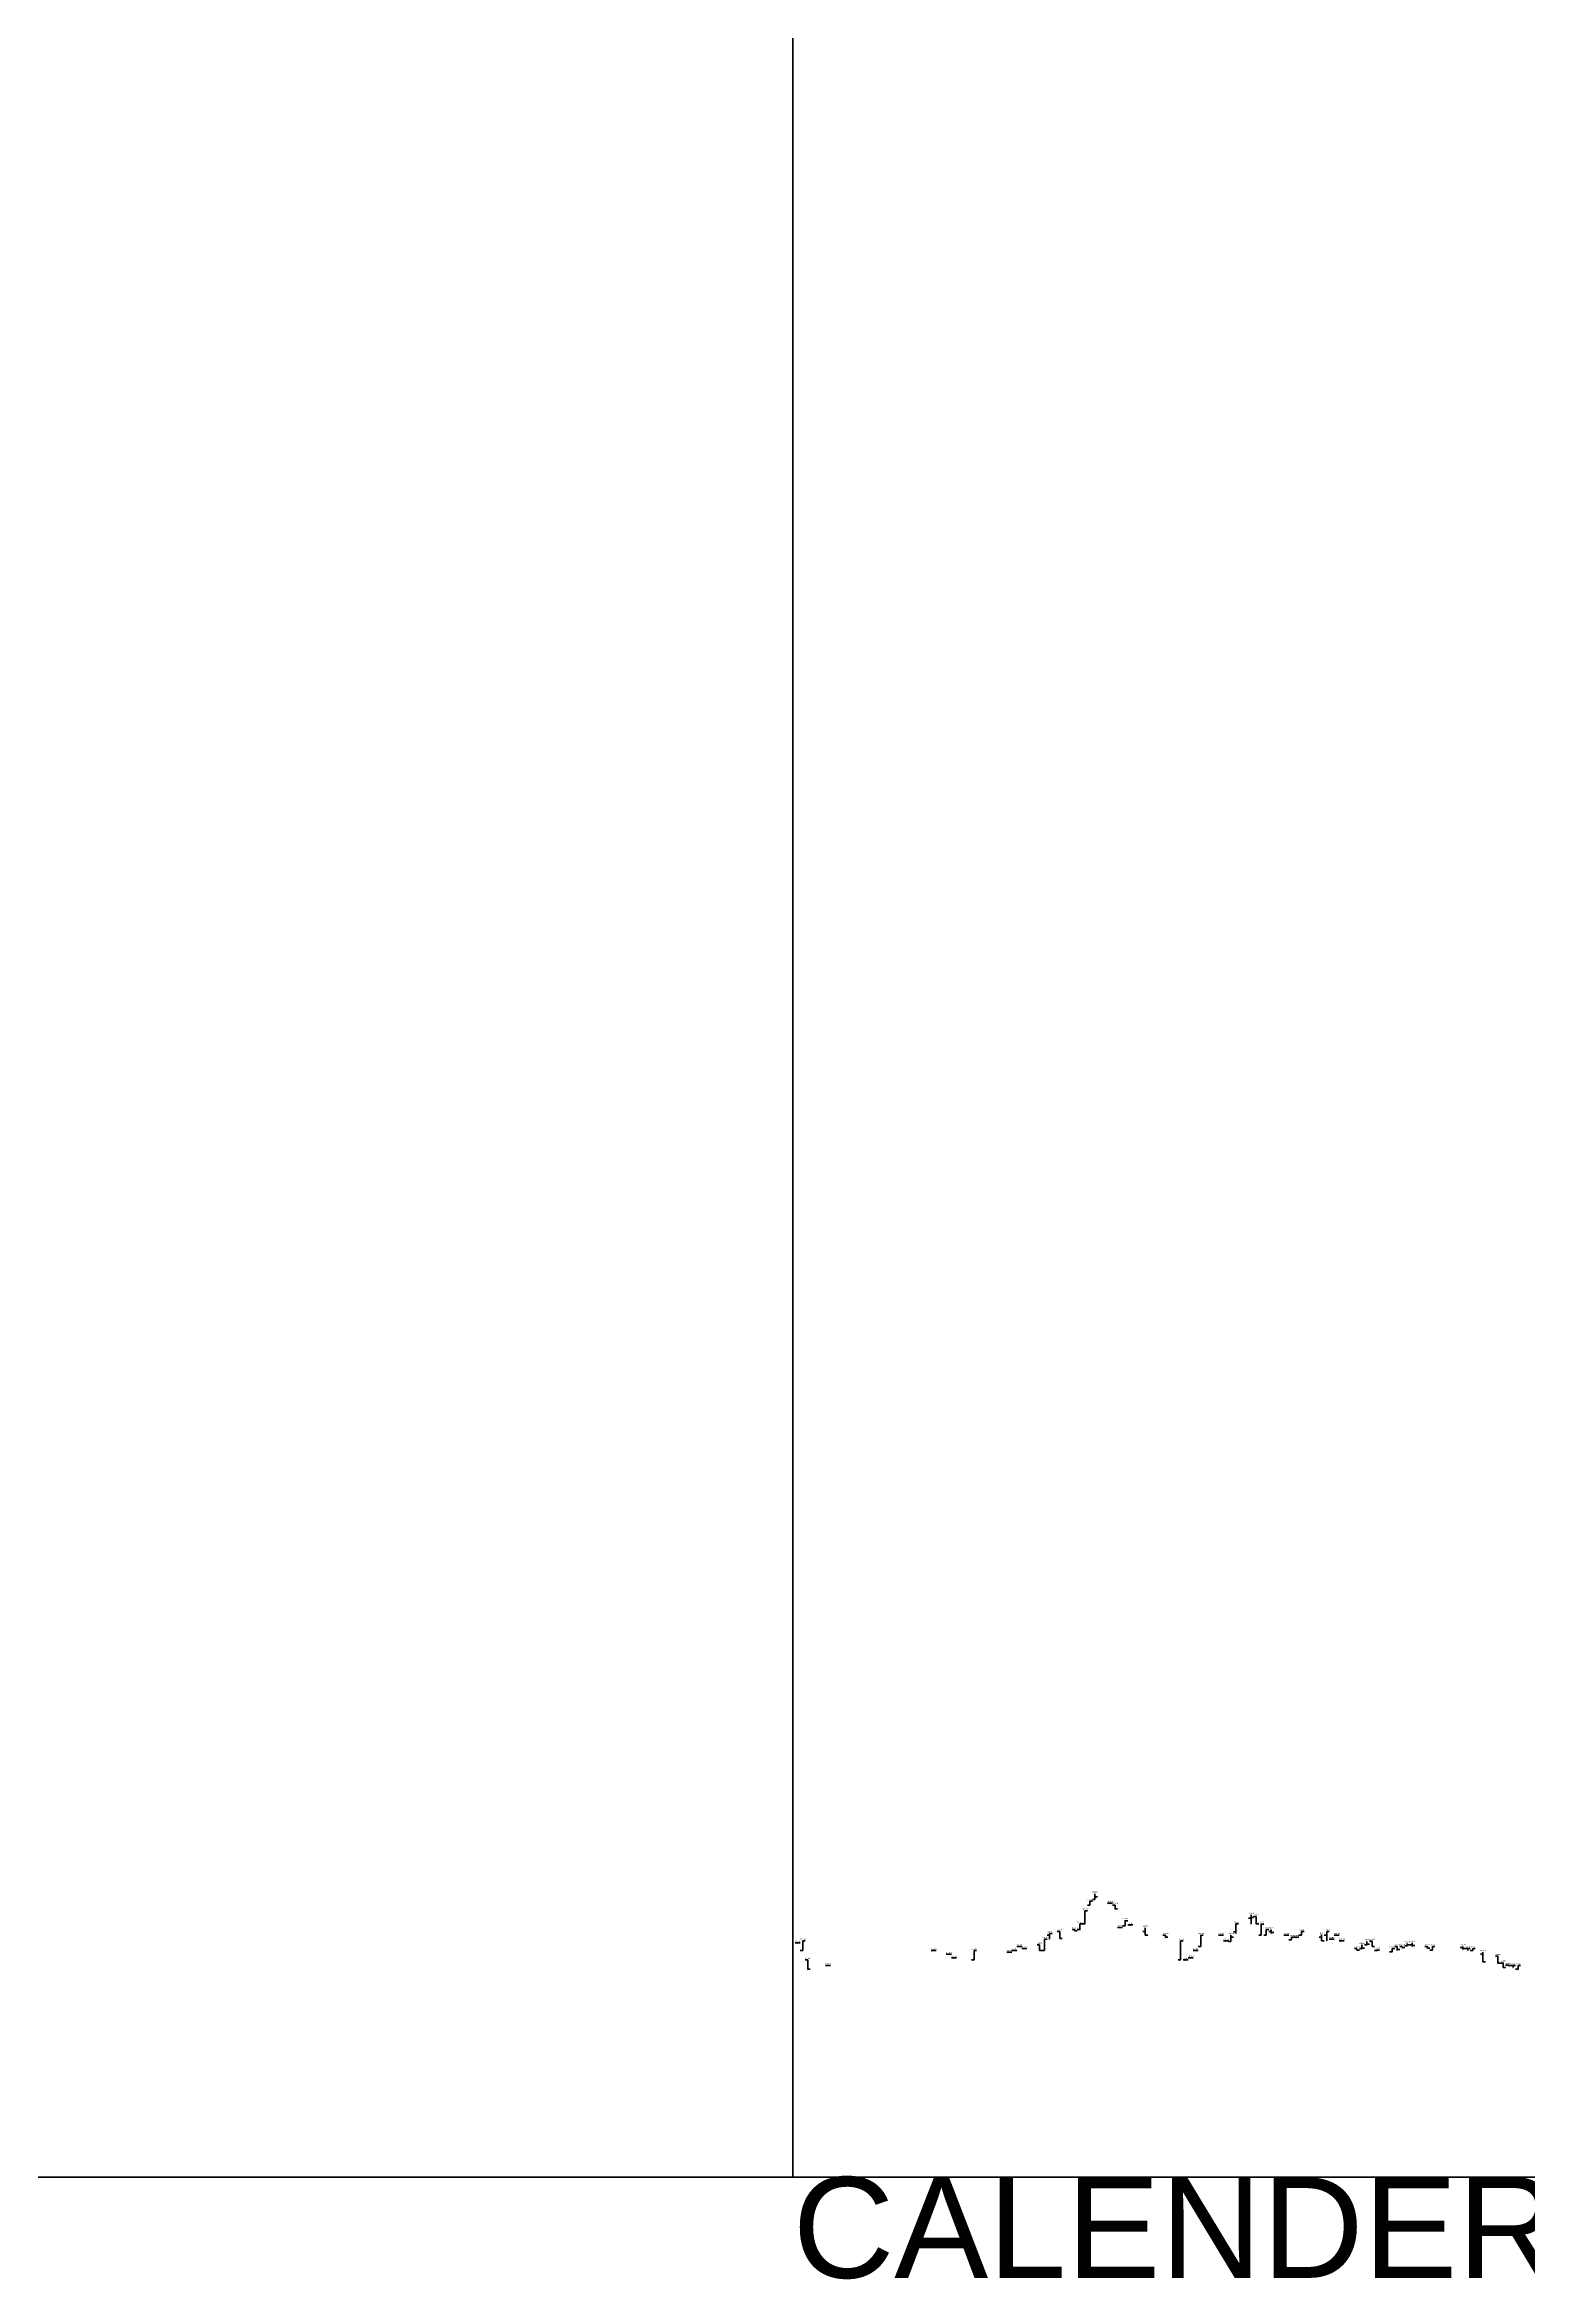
# Model space of a CAD drawing. Header units: inches. Extents: x 0 to 30000, y -20 to 2443.
# Drawn here: x 7351.5 to 7646, y -20.3 to 423.3 of the extents above; entities that cross this region are included whole.
import ezdxf

# ---------------------------------------------------------------- set-up
doc = ezdxf.new("R2010")
doc.units = ezdxf.units.IN
doc.header["$MEASUREMENT"] = 0
for name, color, linetype in [('axis', 7, 'Continuous'), ('DATE', 7, 'Continuous'), ('Graph', 7, 'Continuous'), ('Rate', 7, 'Continuous')]:
    doc.layers.add(name, color=color, linetype=linetype)
doc.styles.get("Standard").update_dxf_attribs({"font": 'arial.ttf'})

msp = doc.modelspace()

# ---------------------------------------------------------------- linework, layer by layer
at = {"layer": 'axis', "color": 7, "lineweight": 35}
for p, q in [((7500, 0), (7500, 760)), ((0, 0), (30000, 0))]:
    msp.add_line(p, q, dxfattribs=at)
at = {"layer": 'Graph', "color": 3, "lineweight": 35}
for p, q in [((7559, 54), (7558.5, 54)), ((7559, 54.75), (7559, 54)), ((7559, 54.75), (7559.5, 54.75)), ((7560, 55.125), (7559.5, 55.125)), ((7560, 56.25), (7560, 55.125)), ((7560, 55.61), (7560.5, 55.61)), ((7563, 54.375), (7562.5, 54.375)), ((7563, 54.375), (7563, 54.375)), ((7563, 54.375), (7563.5, 54.375)), ((7557, 49.125), (7556.5, 49.125)), ((7557, 50.25), (7557, 49.05)), ((7557, 50.25), (7557.5, 50.25)), ((7558, 50.25), (7557.5, 50.25)), ((7558, 52.875), (7558, 50.25)), ((7558, 52.875), (7558.5, 52.875)), ((7565, 49.575), (7564.5, 49.575)), ((7565, 49.575), (7565, 49.575)), ((7565, 49.575), (7565.5, 49.575)), ((7566, 49.875), (7565.5, 49.875)), ((7566, 51), (7566, 49.875)), ((7566, 50.85), (7566.5, 50.85)), ((7567, 50.06), (7566.5, 50.06)), ((7567, 50.06), (7567, 50.06)), ((7567, 50.06), (7567.5, 50.06)), ((7588, 50.25), (7588, 48.375)), ((7588, 50.25), (7588.5, 50.25)), ((7591, 51.375), (7590.5, 51.375)), ((7591, 52.05), (7591, 50.25)), ((7591, 51.525), (7591.5, 51.525)), ((7593, 50.245), (7593, 48)), ((7593, 50.245), (7593.5, 50.245)), ((7594, 49.125), (7594, 48)), ((7594, 49.125), (7594.5, 49.125)), ((7501, 46.5), (7500.5, 46.5)), ((7501, 46.5), (7501, 46.5)), ((7501, 46.5), (7501.5, 46.5)), ((7502, 45), (7501.5, 45)), ((7502, 46.875), (7502, 45)), ((7502, 46.875), (7502.5, 46.875)), ((7528, 45), (7527.5, 45)), ((7528, 45), (7528, 45)), ((7528, 45), (7528.5, 45)), ((7536, 45), (7536, 43.125)), ((7536, 45), (7536.5, 45)), ((7543, 44.625), (7542.5, 44.625)), ((7543, 44.625), (7543, 44.625)), ((7543, 44.625), (7543.5, 44.625)), ((7544, 45), (7543.5, 45)), ((7544, 45), (7544, 45)), ((7544, 45), (7544.5, 45)), ((7545, 45.75), (7544.5, 45.75)), ((7545, 45.75), (7545, 45.75)), ((7545, 45.75), (7545.5, 45.75)), ((7546, 45.375), (7545.5, 45.375)), ((7546, 45.375), (7546, 45.375)), ((7546, 45.375), (7546.5, 45.375)), ((7550, 45), (7549.5, 45)), ((7550, 47.25), (7550, 45)), ((7550, 47.25), (7550.5, 47.25)), ((7551, 48), (7550.5, 48)), ((7551, 48.375), (7551, 47.25)), ((7551, 48.375), (7551.5, 48.375)), ((7577, 46.875), (7577, 43.125)), ((7577, 46.875), (7577.5, 46.875)), ((7580, 45), (7579.5, 45)), ((7580, 45), (7580, 45)), ((7580, 45), (7580.5, 45)), ((7581, 45.75), (7580.5, 45.75)), ((7581, 48), (7581, 45.75)), ((7581, 48), (7581.5, 48)), ((7585, 48), (7584.5, 48)), ((7585, 48), (7585, 48)), ((7585, 48), (7585.5, 48)), ((7586, 46.875), (7585.5, 46.875)), ((7586, 46.875), (7586, 46.875)), ((7586, 46.875), (7586.5, 46.875)), ((7587, 46.8), (7586.5, 46.8)), ((7587, 48), (7587, 46.8)), ((7587, 47.625), (7587.5, 47.625)), ((7588, 48.675), (7587.5, 48.675)), ((7593, 48), (7592.5, 48)), ((7594, 48), (7593.5, 48)), ((7598, 48), (7597.5, 48)), ((7598, 48), (7598, 48)), ((7598, 48), (7598.5, 48)), ((7599, 47.1), (7598.5, 47.1)), ((7599, 47.625), (7599, 47.1)), ((7599, 47.625), (7599.5, 47.625)), ((7600, 47.63), (7599.5, 47.63)), ((7600, 47.63), (7600, 47.63)), ((7600, 47.63), (7600.5, 47.63)), ((7601, 48), (7600.5, 48)), ((7601, 48.75), (7601, 48)), ((7601, 48.75), (7601.5, 48.75)), ((7606, 48), (7605.5, 48)), ((7606, 48.75), (7606, 46.875)), ((7606, 48.75), (7606.5, 48.75)), ((7607, 47.25), (7606.5, 47.25)), ((7607, 47.25), (7607, 47.25)), ((7607, 47.25), (7607.5, 47.25)), ((7608, 48), (7607.5, 48)), ((7608, 48), (7608, 48)), ((7608, 48), (7608.5, 48)), ((7609, 46.875), (7608.5, 46.875)), ((7609, 46.875), (7609, 46.875)), ((7609, 46.875), (7609.5, 46.875)), ((7613, 45.375), (7612.5, 45.375)), ((7613, 46.12), (7613, 45.375)), ((7613, 45.45), (7613.5, 45.45)), ((7614, 46.125), (7613.5, 46.125)), ((7614, 46.8), (7614, 46.125)), ((7614, 46.26), (7614.5, 46.26)), ((7616, 45), (7615.5, 45)), ((7616, 45.075), (7616, 45)), ((7616, 45.075), (7616.5, 45.075)), ((7619, 44.7), (7618.5, 44.7)), ((7619, 45.37), (7619, 44.7)), ((7619, 45.37), (7619.5, 45.37)), ((7622, 45.94), (7621.5, 45.94)), ((7622, 46.35), (7622, 45.94)), ((7622, 46.125), (7622.5, 46.125)), ((7627, 45.08), (7626.5, 45.08)), ((7627, 45.75), (7627, 45.08)), ((7627, 45.75), (7627.5, 45.75)), ((7635, 45), (7634.5, 45)), ((7635, 45.37), (7635, 45)), ((7635, 45.37), (7635.5, 45.37)), ((7507, 42), (7506.5, 42)), ((7507, 42), (7507, 42)), ((7507, 42), (7507.5, 42)), ((7531, 44.25), (7530.5, 44.25)), ((7531, 44.25), (7531, 44.25)), ((7531, 44.25), (7531.5, 44.25)), ((7532, 43.5), (7531.5, 43.5)), ((7532, 43.5), (7532, 43.5)), ((7532, 43.5), (7532.5, 43.5)), ((7536, 43.125), (7535.5, 43.125)), ((7577, 43.125), (7576.5, 43.125)), ((7578, 43.125), (7577.5, 43.125)), ((7578, 43.125), (7578, 43.125)), ((7578, 43.125), (7578.5, 43.125)), ((7579, 43.5), (7578.5, 43.5)), ((7579, 43.5), (7579, 43.5)), ((7579, 43.5), (7579.5, 43.5)), ((7643, 42), (7642.5, 42)), ((7643, 42), (7643, 41.625)), ((7643, 42), (7643.5, 42)), ((7644, 41.25), (7643.5, 41.25)), ((7644, 42), (7644, 41.25)), ((7644, 42), (7644.5, 42))]:
    msp.add_line(p, q, dxfattribs=at)
at = {"layer": 'Graph', "color": 1, "lineweight": 35}
for p, q in [((7564, 54), (7563.5, 54)), ((7564, 54), (7564, 53.25)), ((7564, 53.25), (7564.5, 53.25)), ((7556, 49.125), (7555.5, 49.125)), ((7556, 49.125), (7556, 48.905)), ((7556, 48.905), (7556.5, 48.905)), ((7570, 49.5), (7570, 48)), ((7592, 51.75), (7591.5, 51.75)), ((7592, 51.75), (7592, 50.25)), ((7592, 50.25), (7592.5, 50.25)), ((7595, 49.125), (7595, 48.375)), ((7549, 46.125), (7548.5, 46.125)), ((7549, 46.125), (7549, 45)), ((7549, 45), (7549.5, 45)), ((7553, 48.75), (7552.5, 48.75)), ((7553, 48.75), (7553, 47.4)), ((7553, 47.4), (7553.5, 47.4)), ((7570, 48.75), (7569.5, 48.75)), ((7570, 48), (7570.5, 48)), ((7574, 48), (7573.5, 48)), ((7574, 48), (7574, 47.625)), ((7574, 47.625), (7574.5, 47.625)), ((7595, 48.75), (7594.5, 48.75)), ((7595, 48.56), (7595.5, 48.56)), ((7605, 47.625), (7604.5, 47.625)), ((7605, 48.15), (7605, 46.875)), ((7605, 46.875), (7605.5, 46.875)), ((7612, 45.375), (7611.5, 45.375)), ((7612, 45.375), (7612, 45.075)), ((7612, 45.075), (7612.5, 45.075)), ((7615, 46.855), (7614.5, 46.855)), ((7615, 46.855), (7615, 45.75)), ((7615, 45.75), (7615.5, 45.75)), ((7620, 45.75), (7619.5, 45.75)), ((7620, 45.75), (7620, 45)), ((7620, 45.19), (7620.5, 45.19)), ((7621, 45.75), (7620.5, 45.75)), ((7621, 45.75), (7621, 45.56)), ((7621, 45.56), (7621.5, 45.56)), ((7623, 46.125), (7622.5, 46.125)), ((7623, 46.5), (7623, 45.75)), ((7623, 45.975), (7623.5, 45.975)), ((7626, 45.75), (7625.5, 45.75)), ((7626, 45.75), (7626, 45.45)), ((7626, 45.45), (7626.5, 45.45)), ((7633, 45.565), (7632.5, 45.565)), ((7633, 45.75), (7633, 45.19)), ((7633, 45.375), (7633.5, 45.375)), ((7634, 45.375), (7633.5, 45.375)), ((7634, 45.375), (7634, 45)), ((7634, 45.37), (7634.5, 45.37)), ((7637, 44.625), (7637, 42.75)), ((7503, 43.125), (7502.5, 43.125)), ((7503, 43.125), (7503, 41.25)), ((7503, 41.25), (7503.5, 41.25)), ((7637, 44.25), (7636.5, 44.25)), ((7637, 42.75), (7637.5, 42.75)), ((7640, 43.875), (7639.5, 43.875)), ((7640, 43.875), (7640, 42.45)), ((7640, 42.45), (7640.5, 42.45)), ((7641, 42.45), (7640.5, 42.45)), ((7641, 42.6), (7641, 41.625)), ((7641, 41.625), (7641.5, 41.625)), ((7642, 42.075), (7641.5, 42.075)), ((7642, 42.075), (7642, 42)), ((7642, 42), (7642.5, 42))]:
    msp.add_line(p, q, dxfattribs=at)

# ---------------------------------------------------------------- texts
at = {"layer": 'axis'}
msp.add_text('CALENDER DAY CHART', height=20, dxfattribs=at).set_placement((7500, -20))
at = {"layer": 'DATE'}
for s, p in [('01Feb95', (7557.5, 53.125)), ('02Feb95', (7558.5, 55)), ('03Feb95', (7559.5, 56.5)), ('06Feb95', (7562.5, 54.625)), ('07Feb95', (7563.5, 54.25)), ('25Jan95', (7550.5, 48.625)), ('27Jan95', (7552.5, 49)), ('30Jan95', (7555.5, 49.375)), ('31Jan95', (7556.5, 50.5)), ('08Feb95', (7564.5, 49.825)), ('09Feb95', (7565.5, 51.25)), ('10Feb95', (7566.5, 50.31)), ('13Feb95', (7569.5, 49.75)), ('03Mar95', (7587.5, 50.5)), ('06Mar95', (7590.5, 52.3)), ('07Mar95', (7591.5, 52)), ('08Mar95', (7592.5, 50.495)), ('09Mar95', (7593.5, 49.375)), ('10Mar95', (7594.5, 49.375)), ('16Mar95', (7600.5, 49)), ('21Mar95', (7605.5, 49)), ('06Dec94', (7500.5, 46.75)), ('07Dec94', (7501.5, 47.125)), ('02Jan95', (7527.5, 45.25)), ('05Jan95', (7530.5, 44.5)), ('10Jan95', (7535.5, 45.25)), ('17Jan95', (7542.5, 44.875)), ('18Jan95', (7543.5, 45.25)), ('19Jan95', (7544.5, 46)), ('20Jan95', (7545.5, 45.625)), ('23Jan95', (7548.5, 46.375)), ('24Jan95', (7549.5, 47.5)), ('17Feb95', (7573.5, 48.25)), ('20Feb95', (7576.5, 47.125)), ('23Feb95', (7579.5, 45.25)), ('24Feb95', (7580.5, 48.25)), ('28Feb95', (7584.5, 48.25)), ('01Mar95', (7585.5, 47.125)), ('02Mar95', (7586.5, 48.25)), ('13Mar95', (7597.5, 48.25)), ('14Mar95', (7598.5, 47.875)), ('15Mar95', (7599.5, 47.88)), ('20Mar95', (7604.5, 48.4)), ('22Mar95', (7606.5, 47.5)), ('23Mar95', (7607.5, 48.25)), ('24Mar95', (7608.5, 47.125)), ('27Mar95', (7611.5, 45.625)), ('28Mar95', (7612.5, 46.37)), ('29Mar95', (7613.5, 47.05)), ('30Mar95', (7614.5, 47.105)), ('31Mar95', (7615.5, 45.325)), ('03Apr95', (7618.5, 45.62)), ('04Apr95', (7619.5, 46)), ('05Apr95', (7620.5, 46)), ('06Apr95', (7621.5, 46.6)), ('07Apr95', (7622.5, 46.75)), ('10Apr95', (7625.5, 46)), ('11Apr95', (7626.5, 46)), ('17Apr95', (7632.5, 46)), ('18Apr95', (7633.5, 45.625)), ('19Apr95', (7634.5, 45.62)), ('21Apr95', (7636.5, 44.875)), ('08Dec94', (7502.5, 43.375)), ('12Dec94', (7506.5, 42.25)), ('06Jan95', (7531.5, 43.75)), ('21Feb95', (7577.5, 43.375)), ('22Feb95', (7578.5, 43.75)), ('24Apr95', (7639.5, 44.125)), ('25Apr95', (7640.5, 42.85)), ('26Apr95', (7641.5, 42.325)), ('27Apr95', (7642.5, 42.25)), ('28Apr95', (7643.5, 42.25))]:
    msp.add_text(s, height=0.2, dxfattribs=at).set_placement(p)
at = {"layer": 'Rate'}
for s, p in [('109.5', (7558.75, 54.85)), ('108', (7558.75, 53.8)), ('112.5', (7559.75, 56.35)), ('110.25', (7559.75, 54.925)), ('108.75', (7562.75, 54.475)), ('108.75', (7562.75, 54.175)), ('108', (7563.75, 54.1)), ('97.5', (7552.75, 48.85)), ('98.25', (7555.75, 49.225)), ('97.81', (7555.75, 48.705)), ('98.1', (7556.75, 48.85)), ('100.5', (7556.75, 50.35)), ('105.75', (7557.75, 52.975)), ('100.5', (7557.75, 50.05)), ('106.5', (7563.75, 53.05)), ('99.15', (7564.75, 49.675)), ('99.15', (7564.75, 49.375)), ('99.75', (7565.75, 49.675)), ('102', (7565.75, 51.1)), ('100.12', (7566.75, 50.16)), ('100.12', (7566.75, 49.86)), ('99', (7569.75, 49.6)), ('100.5', (7587.75, 50.35)), ('104.1', (7590.75, 52.15)), ('100.5', (7590.75, 50.05)), ('103.5', (7591.75, 51.85)), ('100.5', (7591.75, 50.05)), ('100.49', (7592.75, 50.345)), ('98.25', (7593.75, 49.225)), ('98.25', (7594.75, 49.225)), ('97.5', (7600.75, 48.85)), ('97.5', (7605.75, 48.85)), ('93', (7500.75, 46.6)), ('93', (7500.75, 46.3)), ('93.75', (7501.75, 46.975)), ('90', (7501.75, 44.8)), ('90', (7527.75, 45.1)), ('90', (7527.75, 44.8)), ('88.5', (7530.75, 44.35)), ('90', (7535.75, 45.1)), ('89.25', (7542.75, 44.725)), ('89.25', (7542.75, 44.425)), ('90', (7543.75, 45.1)), ('90', (7543.75, 44.8)), ('91.5', (7544.75, 45.85)), ('91.5', (7544.75, 45.55)), ('90.75', (7545.75, 45.475)), ('90.75', (7545.75, 45.175)), ('92.25', (7548.75, 46.225)), ('90', (7548.75, 44.8)), ('94.5', (7549.75, 47.35)), ('90', (7549.75, 44.8)), ('96.75', (7550.75, 48.475)), ('94.5', (7550.75, 47.05)), ('94.8', (7552.75, 47.2)), ('96', (7569.75, 47.8)), ('96', (7573.75, 48.1)), ('95.25', (7573.75, 47.425)), ('93.75', (7576.75, 46.975)), ('90', (7579.75, 45.1)), ('90', (7579.75, 44.8)), ('96', (7580.75, 48.1)), ('91.5', (7580.75, 45.55)), ('96', (7584.75, 48.1)), ('96', (7584.75, 47.8)), ('93.75', (7585.75, 46.975)), ('93.75', (7585.75, 46.675)), ('96', (7586.75, 48.1)), ('93.6', (7586.75, 46.6)), ('96.75', (7587.75, 48.175)), ('96', (7592.75, 47.8)), ('96', (7593.75, 47.8)), ('96.75', (7594.75, 48.175)), ('96', (7597.75, 48.1)), ('96', (7597.75, 47.8)), ('95.25', (7598.75, 47.725)), ('94.2', (7598.75, 46.9)), ('95.26', (7599.75, 47.73)), ('95.26', (7599.75, 47.43)), ('96', (7600.75, 47.8)), ('96.3', (7604.75, 48.25)), ('93.75', (7604.75, 46.675)), ('93.75', (7605.75, 46.675)), ('94.5', (7606.75, 47.35)), ('94.5', (7606.75, 47.05)), ('96', (7607.75, 48.1)), ('96', (7607.75, 47.8)), ('93.75', (7608.75, 46.975)), ('93.75', (7608.75, 46.675)), ('90.75', (7611.75, 45.475)), ('90.15', (7611.75, 44.875)), ('92.24', (7612.75, 46.22)), ('90.75', (7612.75, 45.175)), ('93.6', (7613.75, 46.9)), ('92.25', (7613.75, 45.925)), ('93.71', (7614.75, 46.955)), ('91.5', (7614.75, 45.55)), ('90.15', (7615.75, 45.175)), ('90', (7615.75, 44.8)), ('89.4', (7618.75, 44.5)), ('90.74', (7618.75, 45.47)), ('91.5', (7619.75, 45.85)), ('90', (7619.75, 44.8)), ('91.5', (7620.75, 45.85)), ('91.12', (7620.75, 45.36)), ('92.7', (7621.75, 46.45)), ('91.88', (7621.75, 45.74)), ('93', (7622.75, 46.6)), ('91.5', (7622.75, 45.55)), ('91.5', (7625.75, 45.85)), ('90.9', (7625.75, 45.25)), ('91.5', (7626.75, 45.85)), ('90.16', (7626.75, 44.88)), ('91.5', (7632.75, 45.85)), ('90.38', (7632.75, 44.99)), ('90.75', (7633.75, 45.475)), ('90', (7633.75, 44.8)), ('90.74', (7634.75, 45.47)), ('90', (7634.75, 44.8)), ('89.25', (7636.75, 44.725)), ('86.25', (7502.75, 43.225)), ('82.5', (7502.75, 41.05)), ('84', (7506.75, 42.1)), ('84', (7506.75, 41.8)), ('88.5', (7530.75, 44.05)), ('87', (7531.75, 43.6)), ('87', (7531.75, 43.3)), ('86.25', (7535.75, 42.925)), ('86.25', (7576.75, 42.925)), ('86.25', (7577.75, 43.225)), ('86.25', (7577.75, 42.925)), ('87', (7578.75, 43.6)), ('87', (7578.75, 43.3)), ('85.5', (7636.75, 42.55)), ('87.75', (7639.75, 43.975)), ('84.9', (7639.75, 42.25)), ('85.2', (7640.75, 42.7)), ('83.25', (7640.75, 41.425)), ('84.15', (7641.75, 42.175)), ('84', (7641.75, 41.8)), ('84', (7642.75, 42.1)), ('83.25', (7642.75, 41.425)), ('84', (7643.75, 42.1)), ('82.5', (7643.75, 41.05))]:
    msp.add_text(s, height=0.1, dxfattribs=at).set_placement(p)

doc.saveas('drawing.dxf')
